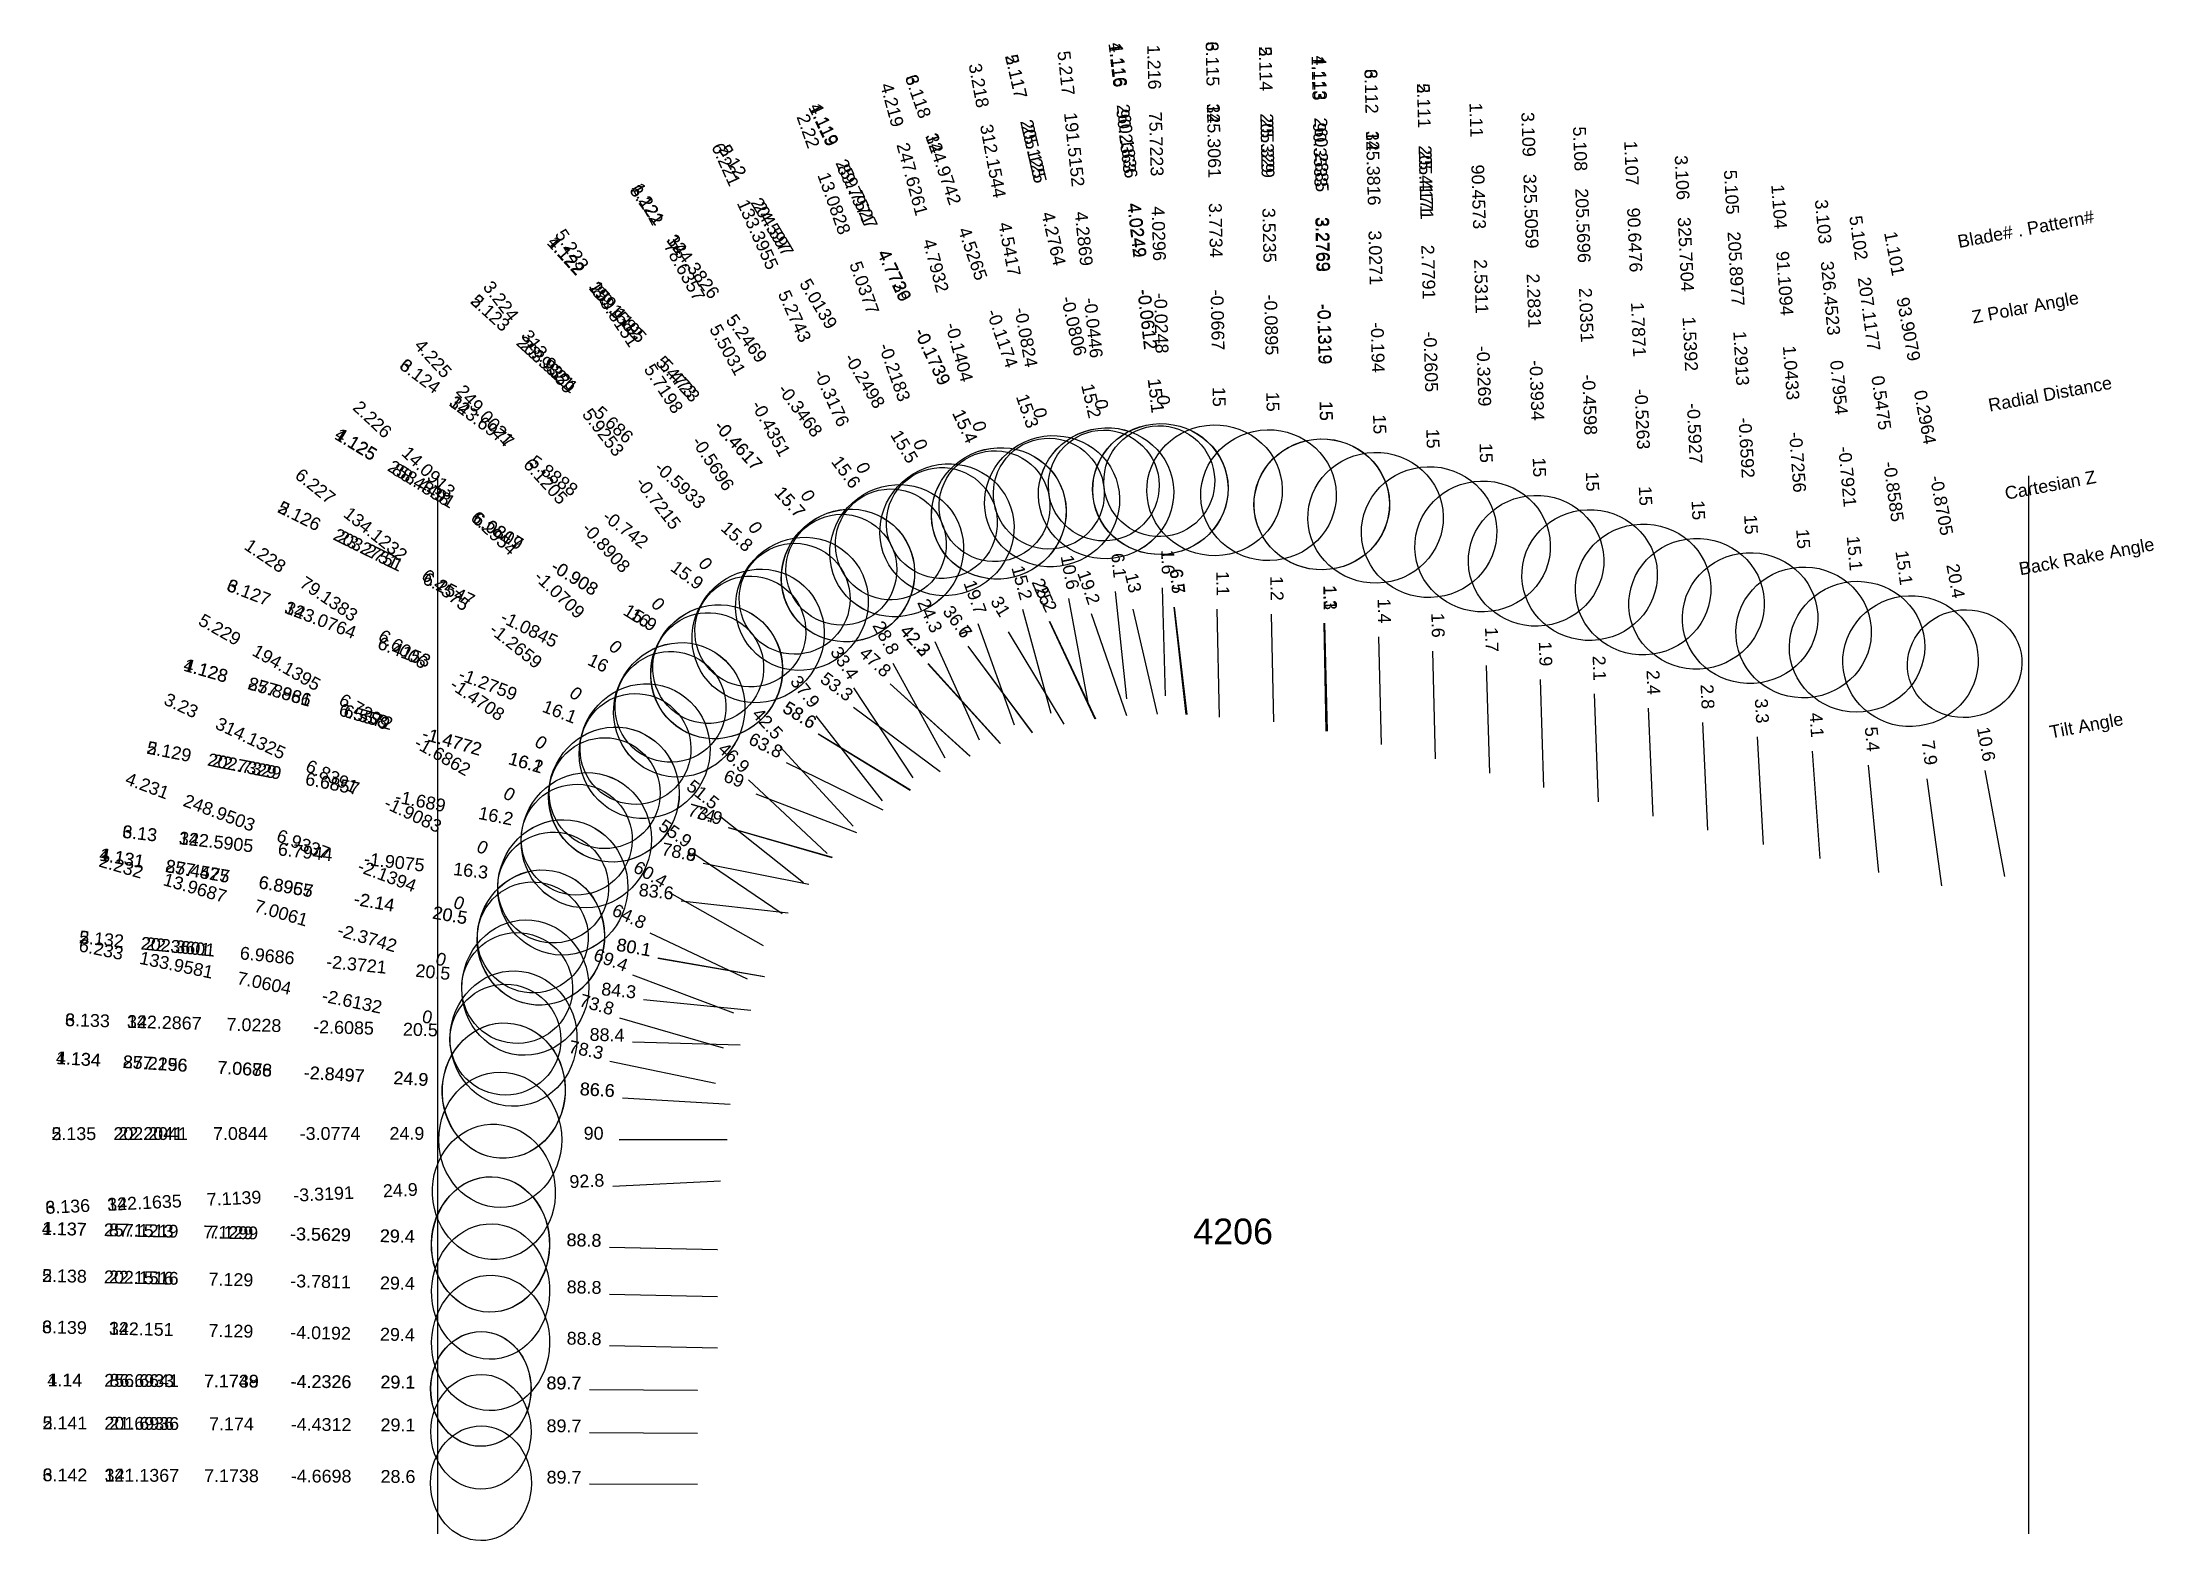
# Model space of a CAD drawing. Header units: inches. Extents: x 26.79 to 36.58, y 13.06 to 20.01.
import ezdxf
from ezdxf.enums import TextEntityAlignment as Align

# ---------------------------------------------------------------- set-up
doc = ezdxf.new("R2010")
doc.units = ezdxf.units.IN
doc.header["$MEASUREMENT"] = 0
for name, color, linetype, true_color in [('Blade_1', 30, 'Continuous', 0xff7f00), ('Blade_2', 7, 'Continuous', 0xcccc00), ('Blade_3', 7, 'Continuous', 0x00cc00), ('Blade_4', 7, 'Continuous', 0x00cccc), ('Blade_5', 7, 'Continuous', 0x0066cc), ('Blade_6', 190, 'Continuous', 0x7f00ff)]:
    doc.layers.add(name, color=color, linetype=linetype, true_color=true_color)
doc.styles.get("Standard").update_dxf_attribs({"font": 'arial.ttf'})

msp = doc.modelspace()

# ---------------------------------------------------------------- linework, layer by layer
for p, q in [((28.625, 18), (28.625, 13.0951)), ((36, 18), (36, 13.0951))]:
    msp.add_line(p, q)
at = {"layer": 'Blade_1'}
for p, q in [((31.9842, 17.4809), (31.9982, 16.9811)), ((31.4616, 17.327), (31.6742, 16.8744)), ((32.0397, 17.391), (32.0977, 16.8944)), ((32.7364, 17.3167), (32.7479, 16.8169)), ((30.7351, 17.1316), (30.976, 16.6934)), ((30.8987, 17.1302), (31.235, 16.7602)), ((33.4853, 17.1218), (33.5002, 16.6221)), ((34.2361, 16.9227), (34.2572, 16.4231)), ((30.39, 16.805), (30.817, 16.5448)), ((34.9965, 16.7243), (35.0325, 16.2256)), ((35.7963, 16.6346), (35.8883, 16.1431)), ((29.9728, 16.3704), (30.4533, 16.2322)), ((29.8089, 16.252), (30.2229, 15.9716)), ((29.6476, 15.7653), (30.1402, 15.6794)), ((29.4827, 15.1176), (29.9819, 15.088)), ((29.4224, 14.4251), (29.9222, 14.4143)), ((29.3295, 13.7644), (29.8295, 13.7614))]:
    msp.add_line(p, q, dxfattribs=at)
for centre, major_axis, ratio in [((31.9758, 17.9388), (0.3119, 0.0364), 0.965592), ((31.9704, 17.9752), (0.2569, 0.0072), 1), ((31.2271, 17.8261), (0.2842, 0.1335), 0.964072), ((32.7237, 17.8681), (0.3139, 0.0072), 0.965907), ((33.4689, 17.6731), (0.3139, 0.0093), 0.965895), ((30.5277, 17.5383), (0.2323, 0.2112), 0.962588), ((30.4969, 17.5649), (0.2252, 0.1238), 1), ((34.2129, 17.4737), (0.3137, 0.0132), 0.965864), ((34.9567, 17.2744), (0.3132, 0.0226), 0.965745), ((29.9191, 17.092), (0.1634, 0.2681), 0.961453), ((35.7036, 17.1295), (0.2615, 0.049), 0.937508), ((29.4428, 16.5228), (0.0868, 0.3018), 0.960516), ((29.3994, 16.5292), (0.1441, 0.2128), 1), ((29.1043, 15.86), (0.0539, 0.3093), 0.93662), ((28.9322, 15.1503), (0.0186, 0.3134), 0.907033), ((28.871, 14.4371), (0.0068, 0.3139), 0.871078), ((28.8261, 13.7674), (0.0016, 0.266), 0.873542)]:
    msp.add_ellipse(centre, major_axis=major_axis, ratio=ratio, dxfattribs=at)
at = {"layer": 'Blade_2'}
for p, q in [((31.8479, 17.3821), (31.9606, 16.895)), ((32.4883, 17.3591), (32.499, 16.8592)), ((31.129, 17.3161), (31.2975, 16.8454)), ((31.2703, 17.2775), (31.5279, 16.849)), ((33.2359, 17.1882), (33.2495, 16.6884)), ((30.7226, 17.0363), (31.093, 16.7004)), ((30.2402, 16.6721), (30.6889, 16.4514)), ((30.0656, 16.5912), (30.4307, 16.2496)), ((29.8554, 16.2044), (30.346, 16.1077)), ((29.5802, 15.5734), (30.0777, 15.5239)), ((29.4687, 15.4878), (29.9489, 15.3483)), ((29.4671, 14.9229), (29.9671, 14.9232)), ((29.4223, 14.207), (29.9222, 14.1961)), ((29.3295, 13.5658), (29.8295, 13.5628))]:
    msp.add_line(p, q, dxfattribs=at)
for centre, major_axis, ratio in [((31.7236, 17.9194), (0.3059, 0.0708), 0.965132), ((32.4765, 17.9105), (0.3139, 0.0067), 0.96591), ((30.9861, 17.7502), (0.2691, 0.1618), 0.963546), ((30.9623, 17.7817), (0.242, 0.0866), 1), ((33.2209, 17.7395), (0.3139, 0.0085), 0.9659), ((30.314, 17.4067), (0.2109, 0.2326), 0.962174), ((29.7453, 16.9155), (0.1386, 0.2818), 0.961123), ((29.7046, 16.9291), (0.1756, 0.1877), 1), ((29.3143, 16.311), (0.0607, 0.3081), 0.960188), ((29.0314, 15.6279), (0.0311, 0.3125), 0.936554), ((28.9939, 15.6258), (0.0717, 0.2468), 1), ((28.9156, 14.9226), (-0.0002, 0.314), 0.907053), ((28.871, 14.2189), (0.0068, 0.3139), 0.871073), ((28.826, 13.5688), (0.0016, 0.266), 0.87354)]:
    msp.add_ellipse(centre, major_axis=major_axis, ratio=ratio, dxfattribs=at)
at = {"layer": 'Blade_3'}
for p, q in [((31.5493, 17.4315), (31.6412, 16.9401)), ((31.6546, 17.3617), (31.8188, 16.8894)), ((32.2376, 17.3819), (32.2476, 16.882)), ((32.9866, 17.2547), (32.999, 16.7548)), ((31.0822, 17.2107), (31.3806, 16.8095)), ((33.7351, 17.0554), (33.7515, 16.5557)), ((30.3784, 16.8883), (30.6856, 16.4938)), ((30.5533, 16.9284), (30.9542, 16.6296)), ((34.4877, 16.8565), (34.5121, 16.3571)), ((35.2566, 16.6589), (35.3036, 16.1611)), ((30.0995, 16.5264), (30.5663, 16.3472)), ((29.7536, 16.0308), (30.2505, 15.9749)), ((29.6083, 15.8811), (30.0607, 15.6683)), ((29.5285, 15.3761), (30.0283, 15.3621)), ((29.4369, 14.708), (29.9363, 14.7326)), ((29.4223, 13.9688), (29.9222, 13.958)), ((29.3297, 13.3279), (29.8297, 13.3255))]:
    msp.add_line(p, q, dxfattribs=at)
for centre, major_axis, ratio in [((31.4735, 17.8826), (0.2966, 0.1031), 0.964615), ((32.2266, 17.9333), (0.3139, 0.0063), 0.965912), ((31.4583, 17.9176), (0.2526, 0.0473), 1), ((32.9729, 17.806), (0.3139, 0.0078), 0.965904), ((30.7531, 17.6532), (0.2519, 0.1874), 0.963045), ((33.7169, 17.6066), (0.3138, 0.0103), 0.965888), ((34.4608, 17.4073), (0.3136, 0.0153), 0.965843), ((30.1112, 17.258), (0.1877, 0.2518), 0.961795), ((30.0747, 17.2785), (0.2028, 0.1579), 1), ((35.2046, 17.2079), (0.3126, 0.0296), 0.965616), ((29.5847, 16.7241), (0.1126, 0.2931), 0.960824), ((29.1609, 16.0917), (0.1094, 0.2325), 1), ((29.2056, 16.0925), (0.0351, 0.312), 0.959883), ((28.9772, 15.3915), (0.0088, 0.3139), 0.936466), ((28.8861, 14.6809), (-0.0154, 0.3136), 0.906985), ((28.871, 13.9808), (0.0068, 0.3139), 0.871081), ((28.8262, 13.3302), (0.0012, 0.266), 0.878105)]:
    msp.add_ellipse(centre, major_axis=major_axis, ratio=ratio, dxfattribs=at)
at = {"layer": 'Blade_4'}
for p, q in [((31.3364, 17.3824), (31.4675, 16.8999)), ((31.4596, 17.3264), (31.6711, 16.8733)), ((32.0374, 17.3908), (32.0938, 16.894)), ((32.7334, 17.3167), (32.7428, 16.8168)), ((30.8971, 17.1295), (31.2327, 16.7588)), ((30.2136, 16.7446), (30.5514, 16.376)), ((30.3889, 16.8044), (30.8155, 16.5436)), ((29.9719, 16.3701), (30.4524, 16.2317)), ((29.6467, 15.765), (30.1393, 15.679)), ((29.5292, 15.6866), (29.9972, 15.5107)), ((29.4819, 15.1175), (29.981, 15.0877)), ((29.4215, 14.4252), (29.9214, 14.4143)), ((29.3287, 13.7644), (29.8287, 13.7614))]:
    msp.add_line(p, q, dxfattribs=at)
for centre, major_axis, ratio in [((31.9751, 17.9388), (0.312, 0.0355), 0.965618), ((31.2264, 17.8261), (0.2845, 0.1328), 0.964159), ((31.2068, 17.8596), (0.248, 0.0674), 1), ((32.7231, 17.8681), (0.3139, 0.0059), 0.965914), ((30.527, 17.5383), (0.2328, 0.2108), 0.962715), ((29.9183, 17.092), (0.1638, 0.2679), 0.961603), ((29.8795, 17.1092), (0.1895, 0.1736), 1), ((29.442, 16.5228), (0.0869, 0.3017), 0.960666), ((29.0663, 15.8606), (0.0904, 0.2406), 1), ((29.1035, 15.86), (0.0541, 0.3093), 0.936815), ((28.9314, 15.1503), (0.0187, 0.3134), 0.907263), ((28.8701, 14.4371), (0.0068, 0.3139), 0.871327), ((28.8252, 13.7674), (0.0016, 0.266), 0.87379)]:
    msp.add_ellipse(centre, major_axis=major_axis, ratio=ratio, dxfattribs=at)
at = {"layer": 'Blade_5'}
for p, q in [((31.7656, 17.4637), (31.8188, 16.9665)), ((31.8477, 17.3821), (31.9603, 16.8949)), ((32.4883, 17.3591), (32.499, 16.8592)), ((31.2704, 17.2776), (31.528, 16.8491)), ((33.2359, 17.1882), (33.2495, 16.6884)), ((30.7225, 17.0362), (31.0929, 16.7004)), ((30.5524, 17.0176), (30.8276, 16.6001)), ((33.9853, 16.9891), (34.0039, 16.4894)), ((34.7409, 16.7902), (34.7701, 16.2911)), ((30.2402, 16.672), (30.6888, 16.4512)), ((35.5278, 16.5952), (35.5961, 16.0999)), ((29.8554, 16.2043), (30.346, 16.1075)), ((29.7, 16.0695), (30.1348, 15.8226)), ((29.5802, 15.5734), (30.0777, 15.5239)), ((29.4671, 14.923), (29.9671, 14.9233)), ((29.4223, 14.2069), (29.9222, 14.1961)), ((29.3295, 13.5658), (29.8295, 13.5629))]:
    msp.add_line(p, q, dxfattribs=at)
for centre, major_axis, ratio in [((31.7236, 17.9194), (0.3059, 0.0707), 0.965135), ((31.7131, 17.9554), (0.2555, 0.0273), 1), ((32.4765, 17.9105), (0.3139, 0.0067), 0.96591), ((30.9861, 17.7502), (0.2691, 0.1618), 0.963543), ((33.2209, 17.7395), (0.3139, 0.0085), 0.9659), ((33.9649, 17.5402), (0.3138, 0.0116), 0.965878), ((30.314, 17.4067), (0.2109, 0.2326), 0.962176), ((30.2802, 17.4304), (0.2146, 0.1415), 1), ((34.7087, 17.3408), (0.3135, 0.0183), 0.965807), ((35.4525, 17.1415), (0.3111, 0.0429), 0.965266), ((29.7453, 16.9155), (0.1386, 0.2817), 0.961132), ((29.3143, 16.311), (0.0608, 0.3081), 0.960196), ((29.2701, 16.3138), (0.1269, 0.2235), 1), ((29.0314, 15.6279), (0.0311, 0.3125), 0.936554), ((28.9156, 14.9226), (-0.0002, 0.314), 0.907041), ((28.871, 14.2189), (0.0068, 0.3139), 0.871076), ((28.826, 13.5688), (0.0016, 0.266), 0.87354)]:
    msp.add_ellipse(centre, major_axis=major_axis, ratio=ratio, dxfattribs=at)
at = {"layer": 'Blade_6'}
for p, q in [((31.6546, 17.3617), (31.8188, 16.8894)), ((32.2376, 17.3819), (32.2476, 16.882)), ((30.9292, 17.2317), (31.1349, 16.776)), ((32.9866, 17.2547), (32.999, 16.7548)), ((31.0823, 17.2108), (31.3808, 16.8097)), ((30.5533, 16.9284), (30.9542, 16.6296)), ((30.0995, 16.5264), (30.5663, 16.3471)), ((29.9295, 16.4263), (30.3208, 16.115)), ((29.7536, 16.0307), (30.2505, 15.9746)), ((29.5285, 15.3761), (30.0283, 15.3621)), ((29.4238, 15.2865), (29.9134, 15.1851)), ((29.4369, 14.708), (29.9363, 14.7326)), ((29.4223, 13.9689), (29.9222, 13.958)), ((29.3297, 13.3279), (29.8297, 13.3255))]:
    msp.add_line(p, q, dxfattribs=at)
for centre, major_axis, ratio in [((31.4735, 17.8826), (0.2966, 0.1031), 0.964615), ((32.2266, 17.9333), (0.3139, 0.0063), 0.965912), ((32.9729, 17.806), (0.3139, 0.0078), 0.965904), ((30.7531, 17.6532), (0.2519, 0.1875), 0.963039), ((30.7257, 17.6824), (0.2342, 0.1058), 1), ((30.1112, 17.258), (0.1877, 0.2518), 0.961795), ((29.5847, 16.7241), (0.1126, 0.2931), 0.960827), ((29.5425, 16.7341), (0.16, 0.2011), 1), ((29.2056, 16.0925), (0.0352, 0.312), 0.959894), ((28.9396, 15.3868), (0.0521, 0.2517), 1), ((28.9772, 15.3915), (0.0088, 0.3139), 0.936466), ((28.8861, 14.6809), (-0.0154, 0.3136), 0.906985), ((28.871, 13.9808), (0.0068, 0.3139), 0.871078), ((28.8262, 13.3302), (0.0012, 0.266), 0.878105)]:
    msp.add_ellipse(centre, major_axis=major_axis, ratio=ratio, dxfattribs=at)

# ---------------------------------------------------------------- texts
for s, height, p in [('Blade# . Pattern#', 0.059375, (35.6716, 19.0855)), ('Z Polar Angle', 0.059375, (35.7371, 18.7354)), ('Radial Distance', 0.059375, (35.8136, 18.3268)), ('Cartesian Z', 0.059375, (35.8901, 17.9183)), ('Back Rake Angle', 0.059375, (35.9557, 17.5681)), ('Tilt Angle', 0.05937, (36.0973, 16.8118))]:
    msp.add_text(s, height=height, rotation=10.60585).set_placement(p, align=Align.MIDDLE_LEFT)
msp.add_text('4206', height=0.11875).set_placement((32.3125, 14.4977), align=Align.MIDDLE_CENTER)
at = {"layer": 'Blade_1'}
for s, height, rotation, p in [('1.116', 0.05937, 276.6578, (31.7466, 19.902)), ('1.216', 0.05937, 271.6, (31.9168, 19.894)), ('1.113', 0.05937, 271.31815, (32.6783, 19.8441)), ('1.119', 0.05937, 295.16656, (30.3866, 19.615)), ('90.2363', 0.05937, 276.6578, (31.7879, 19.5481)), ('75.7223', 0.05937, 271.6, (31.9267, 19.5378)), ('1.11', 0.05937, 271.70603, (33.4101, 19.6487)), ('90.3533', 0.05937, 271.31815, (32.6865, 19.4879)), ('1.107', 0.05937, 272.41553, (34.1296, 19.4484)), ('89.7971', 0.05937, 295.16656, (30.5381, 19.2925)), ('90.4573', 0.05937, 271.70603, (33.4207, 19.2926)), ('1.222', 0.05937, 298.8, (29.5722, 19.247)), ('1.104', 0.05937, 274.13295, (34.8143, 19.2458)), ('4.0242', 0.05937, 276.6578, (31.8361, 19.1353)), ('4.0296', 0.05937, 271.6, (31.9383, 19.1224)), ('3.2763', 0.05937, 271.31815, (32.696, 19.0724)), ('90.6476', 0.05937, 272.41553, (34.1446, 19.0925)), ('1.122', 0.05937, 312.2716, (29.1982, 19.0008)), ('78.6357', 0.05937, 298.8, (29.7438, 18.9348)), ('1.101', 0.05937, 280.60585, (35.3487, 19.0251)), ('4.7729', 0.05937, 295.16656, (30.7148, 18.9164)), ('2.5311', 0.05937, 271.70603, (33.4331, 18.8772)), ('91.1094', 0.05937, 274.13295, (34.8399, 18.8904)), ('89.1582', 0.05937, 312.2716, (29.4379, 18.7372)), ('-0.0612', 0.05937, 276.6578, (31.8843, 18.7225)), ('-0.0248', 0.05937, 271.6, (31.9499, 18.7069)), ('-0.1319', 0.05937, 271.31815, (32.7056, 18.6569)), ('1.7871', 0.05937, 272.41553, (34.1621, 18.6773)), ('93.9079', 0.05937, 280.60585, (35.4142, 18.6749)), ('5.5031', 0.05937, 298.8, (29.944, 18.5706)), ('-0.1739', 0.05937, 295.16656, (30.8915, 18.5402)), ('-0.3269', 0.05937, 271.70603, (33.4454, 18.4618)), ('1.0433', 0.05937, 274.13295, (34.8699, 18.4759)), ('5.4723', 0.05937, 312.2716, (29.7174, 18.4297)), ('15.1', 0.05937, 276.6578, (31.9256, 18.3686)), ('-0.4351', 0.05937, 298.8, (30.1442, 18.2064)), ('15.4', 0.05937, 295.16656, (31.043, 18.2178)), ('0', 0.0594, 271.6, (31.9599, 18.3508)), ('15', 0.05937, 271.31815, (32.7138, 18.3007)), ('-0.5263', 0.05937, 272.41553, (34.1796, 18.262)), ('0.2964', 0.05937, 280.60585, (35.4907, 18.2664)), ('1.125', 0.05937, 328.6399, (28.2313, 18.1206)), ('-0.4617', 0.05937, 312.2716, (29.997, 18.1221)), ('15', 0.05937, 271.70603, (33.456, 18.1057)), ('-0.7256', 0.05937, 274.13295, (34.8998, 18.0613)), ('88.4838', 0.05937, 328.6399, (28.5355, 17.9352)), ('15.7', 0.05937, 312.2716, (30.2366, 17.8585)), ('0', 0.0594, 298.8, (30.3159, 17.8942)), ('15', 0.05937, 272.41553, (34.1946, 17.9061)), ('-0.8705', 0.05937, 280.60585, (35.5672, 17.8578)), ('6.0809', 0.05937, 328.6399, (28.8904, 17.7189)), ('15', 0.05937, 274.13295, (34.9255, 17.706)), ('1.228', 0.05937, 325.9, (27.8099, 17.6053)), ('1.6', 0.05937, 271.6, (31.9809, 17.5996)), ('79.1383', 0.05937, 325.9, (28.1049, 17.4056)), ('-0.908', 0.05937, 328.6399, (29.2453, 17.5026)), ('25.2', 0.05937, 295.16656, (31.4111, 17.4344)), ('6.7', 0.05937, 276.6578, (32.0259, 17.509)), ('20.4', 0.05937, 280.60585, (35.6328, 17.5077)), ('1.3', 0.05937, 271.31815, (32.7337, 17.4355)), ('16', 0.05937, 328.6399, (29.5495, 17.3172)), ('28.8', 0.05937, 298.8, (30.6779, 17.2356)), ('6.6006', 0.05937, 325.9, (28.4491, 17.1726)), ('42.3', 0.05937, 312.2716, (30.8188, 17.2181)), ('1.7', 0.05937, 271.70603, (33.4818, 17.2405)), ('1.128', 0.05937, 343.9573, (27.5433, 17.069)), ('87.8981', 0.05937, 343.9573, (27.8856, 16.9706)), ('-1.4708', 0.05937, 325.9, (28.7932, 16.9396)), ('2.4', 0.05937, 272.41553, (34.2311, 17.0413)), ('6.5572', 0.05937, 343.9573, (28.2851, 16.8557)), ('58.6', 0.05937, 328.6399, (30.2886, 16.8668)), ('4.1', 0.05937, 274.13295, (34.9879, 16.8428)), ('-1.4772', 0.05937, 343.9573, (28.6845, 16.7408)), ('0', 0.0594, 325.9, (29.0882, 16.7399)), ('10.6', 0.05937, 280.60585, (35.7744, 16.7513)), ('16.2', 0.05937, 343.9573, (29.0269, 16.6424)), ('74', 0.05937, 343.9573, (29.8587, 16.4032)), ('55.9', 0.05937, 325.9, (29.7105, 16.3185)), ('1.131', 0.05937, 350.10982, (27.1572, 16.1995)), ('87.4575', 0.05937, 350.10982, (27.5081, 16.1383)), ('6.8957', 0.05937, 350.10982, (27.9176, 16.0669)), ('-2.14', 0.05937, 350.10982, (28.327, 15.9955)), ('20.5', 0.05937, 350.10982, (28.678, 15.9343)), ('80.1', 0.05937, 350.10982, (29.5306, 15.7857)), ('1.134', 0.05937, 356.60194, (26.9592, 15.2675)), ('87.2256', 0.05937, 356.60194, (27.3148, 15.2463)), ('7.0678', 0.05937, 356.60194, (27.7297, 15.2217)), ('-2.8497', 0.05937, 356.60194, (28.1446, 15.1971)), ('24.9', 0.05937, 356.60194, (28.5002, 15.176)), ('86.6', 0.05937, 356.60194, (29.3642, 15.1247)), ('1.137', 0.05937, 358.75833, (26.895, 14.4799)), ('87.1513', 0.05937, 358.75833, (27.2511, 14.4722)), ('7.129', 0.05937, 358.75833, (27.6666, 14.4632)), ('-3.5629', 0.05937, 358.75833, (28.0822, 14.4542)), ('29.4', 0.05937, 358.75833, (28.4383, 14.4465)), ('88.8', 0.05937, 358.75833, (29.3036, 14.4277)), ('1.14', 0.05937, 359.65917, (26.8976, 13.7789)), ('86.6933', 0.05937, 359.65917, (27.2538, 13.7768)), ('7.1739', 0.05937, 359.65917, (27.6695, 13.7743)), ('-4.2326', 0.05937, 359.65917, (28.0851, 13.7718)), ('29.1', 0.05937, 359.65917, (28.4413, 13.7697)), ('89.7', 0.05937, 359.65917, (29.2108, 13.7651))]:
    msp.add_text(s, height=height, rotation=rotation, dxfattribs=at).set_placement(p, align=Align.CENTER)
at = {"layer": 'Blade_2'}
for s, height, rotation, p in [('2.114', 0.05937, 271.22759, (32.4342, 19.8865)), ('2.117', 0.05937, 283.02743, (31.278, 19.845)), ('2.111', 0.05937, 271.55626, (33.1672, 19.7153)), ('2.22', 0.05937, 289.7, (30.3152, 19.5889)), ('25.125', 0.05937, 283.02743, (31.3583, 19.4979)), ('25.329', 0.05937, 271.22759, (32.4418, 19.5304)), ('2.12', 0.05937, 301.01296, (29.9678, 19.4442)), ('25.4171', 0.05937, 271.55626, (33.1769, 19.3592)), ('13.0828', 0.05937, 289.7, (30.4353, 19.2535)), ('24.597', 0.05937, 301.01296, (30.1513, 19.1388)), ('4.2764', 0.05937, 283.02743, (31.452, 19.093)), ('3.5235', 0.05937, 271.22759, (32.4507, 19.1148)), ('5.0377', 0.05937, 289.7, (30.5754, 18.8622)), ('2.7791', 0.05937, 271.55626, (33.1882, 18.9437)), ('5.0139', 0.05937, 301.01296, (30.3655, 18.7826)), ('2.123', 0.05937, 317.80261, (28.8497, 18.7343)), ('-0.0806', 0.05937, 283.02743, (31.5457, 18.6881)), ('-0.0895', 0.05937, 271.22759, (32.4596, 18.6993)), ('23.9321', 0.05937, 317.80261, (29.1136, 18.495)), ('-0.2183', 0.05937, 289.7, (30.7155, 18.4709)), ('-0.2605', 0.05937, 271.55626, (33.1995, 18.5282)), ('-0.2498', 0.05937, 301.01296, (30.5796, 18.4264)), ('15.2', 0.05937, 283.02743, (31.626, 18.341)), ('2.226', 0.05937, 316.9, (28.303, 18.2406)), ('5.686', 0.05937, 317.80261, (29.4216, 18.2158)), ('15', 0.05937, 271.22759, (32.4672, 18.3432)), ('15.5', 0.05937, 301.01296, (30.7632, 18.1211)), ('15', 0.05937, 271.55626, (33.2091, 18.1721)), ('14.0913', 0.05937, 316.9, (28.5632, 17.9972)), ('0', 0.0594, 289.7, (30.8356, 18.1355)), ('-0.5933', 0.05937, 317.80261, (29.7295, 17.9367)), ('2.126', 0.05937, 333.81001, (27.9718, 17.7878)), ('6.2954', 0.05937, 316.9, (28.8666, 17.7132)), ('23.2751', 0.05937, 333.81001, (28.2914, 17.6306)), ('15.8', 0.05937, 317.80261, (29.9934, 17.6974)), ('6.2547', 0.05937, 333.81001, (28.6644, 17.4472)), ('-1.0709', 0.05937, 316.9, (29.1701, 17.4293)), ('13', 0.05937, 283.02743, (31.8211, 17.4978)), ('1.2', 0.05937, 271.22759, (32.4858, 17.4778)), ('19.7', 0.05937, 289.7, (31.0889, 17.4279)), ('31', 0.05937, 301.01296, (31.2091, 17.3793)), ('-1.0845', 0.05937, 333.81001, (29.0373, 17.2637)), ('1.6', 0.05937, 271.55626, (33.2327, 17.3069)), ('0', 0.0594, 316.9, (29.4302, 17.1858)), ('16', 0.05937, 333.81001, (29.357, 17.1065)), ('47.8', 0.05937, 317.80261, (30.6346, 17.116)), ('2.129', 0.05937, 348.85077, (27.3751, 16.6932)), ('46.9', 0.05937, 316.9, (29.9789, 16.6724)), ('63.8', 0.05937, 333.81001, (30.1337, 16.7245)), ('22.7329', 0.05937, 348.85077, (27.7247, 16.6243)), ('6.6857', 0.05937, 348.85077, (28.1324, 16.5439)), ('-1.689', 0.05937, 348.85077, (28.5402, 16.4636)), ('16.2', 0.05937, 348.85077, (28.8898, 16.3947)), ('78.9', 0.05937, 348.85077, (29.7389, 16.2273)), ('2.232', 0.05937, 343.8, (27.1506, 16.1613)), ('13.9687', 0.05937, 343.8, (27.4927, 16.0619)), ('7.0061', 0.05937, 343.8, (27.8918, 15.946)), ('2.132', 0.05937, 354.32476, (27.0646, 15.8234)), ('22.3601', 0.05937, 354.32476, (27.4191, 15.7881)), ('-2.3742', 0.05937, 343.8, (28.2909, 15.83)), ('6.9686', 0.05937, 354.32476, (27.8327, 15.747)), ('-2.3721', 0.05937, 354.32476, (28.2462, 15.7059)), ('0', 0.0594, 343.8, (28.633, 15.7306)), ('20.5', 0.05937, 354.32476, (28.6007, 15.6707)), ('73.8', 0.05937, 343.8, (29.3547, 15.521)), ('84.3', 0.05937, 354.32476, (29.462, 15.5851)), ('2.135', 0.05937, 0.03206, (26.9391, 14.9215)), ('22.2041', 0.05937, 0.03206, (27.2954, 14.9217)), ('7.0844', 0.05937, 0.03206, (27.711, 14.9219)), ('-3.0774', 0.05937, 0.03206, (28.1266, 14.9222)), ('24.9', 0.05937, 0.03206, (28.4829, 14.9224)), ('90', 0.05937, 0.03206, (29.3484, 14.9228)), ('2.138', 0.05937, 358.76025, (26.8949, 14.2617)), ('22.1516', 0.05937, 358.76025, (27.2511, 14.254)), ('7.129', 0.05937, 358.76025, (27.6666, 14.245)), ('-3.7811', 0.05937, 358.76025, (28.0821, 14.236)), ('29.4', 0.05937, 358.76025, (28.4383, 14.2283)), ('88.8', 0.05937, 358.76025, (29.3036, 14.2095)), ('2.141', 0.05937, 359.65917, (26.8976, 13.5803)), ('21.6936', 0.05937, 359.65917, (27.2538, 13.5782)), ('7.174', 0.05937, 359.65917, (27.6694, 13.5757)), ('-4.4312', 0.05937, 359.65917, (28.085, 13.5732)), ('29.1', 0.05937, 359.65917, (28.4413, 13.5711)), ('89.7', 0.05937, 359.65917, (29.2108, 13.5665))]:
    msp.add_text(s, height=height, rotation=rotation, dxfattribs=at).set_placement(p, align=Align.CENTER)
at = {"layer": 'Blade_3'}
for s, height, rotation, p in [('3.115', 0.05937, 271.1422, (32.1872, 19.9094)), ('3.218', 0.05937, 280.6, (31.1052, 19.8043)), ('3.112', 0.05937, 271.42369, (32.9238, 19.7819)), ('3.118', 0.05937, 289.16931, (30.8245, 19.7495)), ('325.3061', 0.05937, 271.1422, (32.1943, 19.5532)), ('3.109', 0.05937, 271.88732, (33.6518, 19.582)), ('324.9742', 0.05937, 289.16931, (30.9415, 19.413)), ('312.1544', 0.05937, 280.6, (31.1707, 19.4542)), ('325.3816', 0.05937, 271.42369, (32.9327, 19.4257)), ('3.106', 0.05937, 272.79818, (34.3643, 19.3814)), ('325.5059', 0.05937, 271.88732, (33.6635, 19.226)), ('3.121', 0.05937, 306.64188, (29.5735, 19.2391)), ('3.7734', 0.05937, 271.1422, (32.2026, 19.1377)), ('325.7504', 0.05937, 272.79818, (34.3817, 19.0256)), ('3.103', 0.05937, 275.40343, (35.0185, 19.1756)), ('324.3826', 0.05937, 306.64188, (29.7861, 18.9533)), ('4.5265', 0.05937, 289.16931, (31.0779, 19.0204)), ('4.5417', 0.05937, 280.6, (31.2472, 19.0456)), ('3.0271', 0.05937, 271.42369, (32.943, 19.0103)), ('326.4523', 0.05937, 275.40343, (35.0521, 18.821)), ('3.224', 0.05937, 307.9, (28.8956, 18.7931)), ('2.2831', 0.05937, 271.88732, (33.6772, 18.8106)), ('-0.0667', 0.05937, 271.1422, (32.2109, 18.7221)), ('5.2469', 0.05937, 306.64188, (30.0341, 18.6198)), ('-0.1174', 0.05937, 289.16931, (31.2144, 18.6279)), ('-0.0824', 0.05937, 280.6, (31.3236, 18.6371)), ('-0.194', 0.05937, 271.42369, (32.9533, 18.5948)), ('1.5392', 0.05937, 272.79818, (34.4019, 18.6105)), ('313.9359', 0.05937, 307.9, (29.1144, 18.512)), ('3.124', 0.05937, 323.29797, (28.5265, 18.4393)), ('-0.3934', 0.05937, 271.88732, (33.6909, 18.3952)), ('0.7954', 0.05937, 275.40343, (35.0912, 18.4072)), ('-0.3468', 0.05937, 306.64188, (30.2822, 18.2863)), ('15', 0.05937, 271.1422, (32.218, 18.366)), ('323.6977', 0.05937, 323.29797, (28.8121, 18.2263)), ('5.9253', 0.05937, 307.9, (29.3697, 18.1841)), ('15.3', 0.05937, 289.16931, (31.3314, 18.2914)), ('0', 0.0594, 280.6, (31.3892, 18.2869)), ('-0.5927', 0.05937, 272.79818, (34.4222, 18.1954)), ('15', 0.05937, 271.42369, (32.9622, 18.2386)), ('-0.7921', 0.05937, 275.40343, (35.1303, 17.9934)), ('5.8888', 0.05937, 323.29797, (29.1453, 17.9779)), ('15.6', 0.05937, 306.64188, (30.4948, 18.0004)), ('15', 0.05937, 271.88732, (33.7026, 18.0391)), ('-0.7215', 0.05937, 307.9, (29.625, 17.8561)), ('-0.742', 0.05937, 323.29797, (29.4786, 17.7295)), ('15', 0.05937, 272.79818, (34.4396, 17.8395)), ('15.1', 0.05937, 275.40343, (35.1639, 17.6387)), ('0', 0.0594, 307.9, (29.8439, 17.575)), ('10.6', 0.05937, 280.6, (31.5274, 17.5483)), ('3.127', 0.05937, 338.9948, (27.7395, 17.4326)), ('15.9', 0.05937, 323.29797, (29.7642, 17.5166)), ('19.2', 0.05937, 289.16931, (31.6156, 17.4738)), ('1.1', 0.05937, 271.1422, (32.2353, 17.5006)), ('1.4', 0.05937, 271.42369, (32.9837, 17.3734)), ('323.0764', 0.05937, 338.9948, (28.0721, 17.3049)), ('36.6', 0.05937, 306.64188, (31.0114, 17.306)), ('6.4153', 0.05937, 338.9948, (28.4601, 17.1559)), ('1.9', 0.05937, 271.88732, (33.7311, 17.1741)), ('-1.2759', 0.05937, 338.9948, (28.8481, 17.0069)), ('37.9', 0.05937, 307.9, (30.3055, 16.982)), ('53.3', 0.05937, 323.29797, (30.4581, 16.9994)), ('2.8', 0.05937, 272.79818, (34.4819, 16.9751)), ('3.23', 0.05937, 334.8, (27.4241, 16.909)), ('16.1', 0.05937, 338.9948, (29.1807, 16.8792)), ('314.1325', 0.05937, 334.8, (27.7464, 16.7573)), ('5.4', 0.05937, 275.40343, (35.2454, 16.7771)), ('6.8391', 0.05937, 334.8, (28.1225, 16.5803)), ('69', 0.05937, 338.9948, (29.9887, 16.569)), ('-1.9083', 0.05937, 334.8, (28.4985, 16.4034)), ('3.13', 0.05937, 353.57625, (27.2415, 16.3136)), ('322.5905', 0.05937, 353.57625, (27.5955, 16.2738)), ('6.7944', 0.05937, 353.57625, (28.0085, 16.2273)), ('-1.9075', 0.05937, 353.57625, (28.4215, 16.1808)), ('0', 0.0594, 334.8, (28.8209, 16.2517)), ('16.3', 0.05937, 353.57625, (28.7755, 16.1409)), ('83.6', 0.05937, 353.57625, (29.6356, 16.0441)), ('64.8', 0.05937, 334.8, (29.5009, 15.9317)), ('3.133', 0.05937, 358.39953, (27.0015, 15.4467)), ('322.2867', 0.05937, 358.39953, (27.3576, 15.4368)), ('7.0228', 0.05937, 358.39953, (27.7731, 15.4251)), ('-2.6085', 0.05937, 358.39953, (28.1885, 15.4135)), ('20.5', 0.05937, 358.39953, (28.5446, 15.4036)), ('88.4', 0.05937, 358.39953, (29.4098, 15.3794)), ('7.1139', 0.05937, 2.81616, (27.6829, 14.6217)), ('-3.3191', 0.05937, 2.81616, (28.098, 14.6421)), ('24.9', 0.05937, 2.81616, (28.4538, 14.6596)), ('92.8', 0.05937, 2.81616, (29.3183, 14.7022)), ('3.136', 0.05937, 2.81616, (26.912, 14.5838)), ('322.1635', 0.05937, 2.81616, (27.2678, 14.6013)), ('3.139', 0.05937, 358.75832, (26.8949, 14.0236)), ('322.151', 0.05937, 358.75832, (27.2511, 14.0159)), ('7.129', 0.05937, 358.75832, (27.6666, 14.0069)), ('-4.0192', 0.05937, 358.75832, (28.0822, 13.9979)), ('29.4', 0.05937, 358.75832, (28.4383, 13.9902)), ('88.8', 0.05937, 358.75832, (29.3036, 13.9714)), ('3.142', 0.05937, 359.73301, (26.8977, 13.3392)), ('321.1367', 0.05937, 359.73301, (27.254, 13.3375)), ('7.1738', 0.05937, 359.73301, (27.6696, 13.3356)), ('-4.6698', 0.05937, 359.73301, (28.0852, 13.3337)), ('28.6', 0.05937, 359.73301, (28.4414, 13.332)), ('89.7', 0.05937, 359.73301, (29.2109, 13.3284))]:
    msp.add_text(s, height=height, rotation=rotation, dxfattribs=at).set_placement(p, align=Align.CENTER)
at = {"layer": 'Blade_4'}
for s, height, rotation, p in [('4.116', 0.05937, 276.4825, (31.752, 19.9027)), ('4.113', 0.05937, 271.07657, (32.686, 19.8443)), ('4.219', 0.05937, 285.2, (30.7035, 19.7119)), ('4.119', 0.05937, 295.02061, (30.3904, 19.6171)), ('260.1836', 0.05937, 276.4825, (31.7922, 19.5487)), ('260.2885', 0.05937, 271.07657, (32.6926, 19.4881)), ('247.6261', 0.05937, 285.2, (30.7969, 19.3682)), ('259.7527', 0.05937, 295.02061, (30.5411, 19.2943)), ('4.0249', 0.05937, 276.4825, (31.8391, 19.1357)), ('3.2769', 0.05937, 271.07657, (32.7005, 19.0725)), ('4.122', 0.05937, 312.15951, (29.2004, 19.0034)), ('4.7932', 0.05937, 285.2, (30.9059, 18.9671)), ('4.7736', 0.05937, 295.02061, (30.7169, 18.9177)), ('259.1195', 0.05937, 312.15951, (29.4395, 18.7394)), ('-0.0612', 0.05937, 276.4825, (31.886, 18.7228)), ('-0.1319', 0.05937, 271.07657, (32.7083, 18.657)), ('-0.1404', 0.05937, 285.2, (31.0149, 18.566)), ('4.225', 0.05937, 312.5, (28.5827, 18.5244)), ('-0.1739', 0.05937, 295.02061, (30.8927, 18.5411)), ('5.473', 0.05937, 312.15951, (29.7184, 18.4313)), ('249.0021', 0.05937, 312.5, (28.8234, 18.2617)), ('15.1', 0.05937, 276.4825, (31.9262, 18.3688)), ('15.4', 0.05937, 295.02061, (31.0434, 18.2182)), ('15', 0.05937, 271.07657, (32.715, 18.3008)), ('4.125', 0.05937, 328.56365, (28.2319, 18.1228)), ('-0.4617', 0.05937, 312.15951, (29.9974, 18.1232)), ('0', 0.0594, 285.2, (31.1083, 18.2222)), ('258.4491', 0.05937, 328.56365, (28.5359, 17.937)), ('6.1205', 0.05937, 312.5, (29.1042, 17.9553)), ('15.7', 0.05937, 312.15951, (30.2365, 17.8591)), ('6.0817', 0.05937, 328.56365, (28.8905, 17.7203)), ('-0.8908', 0.05937, 312.5, (29.3849, 17.6489)), ('-0.908', 0.05937, 328.56365, (29.2451, 17.5035)), ('15.2', 0.05937, 285.2, (31.3053, 17.497)), ('6.5', 0.05937, 276.4825, (32.024, 17.5088)), ('0', 0.0594, 312.5, (29.6256, 17.3862)), ('25', 0.05937, 295.02061, (31.4094, 17.434)), ('1.1', 0.05937, 271.07657, (32.7312, 17.4354)), ('15.9', 0.05937, 328.56365, (29.5491, 17.3177)), ('42.2', 0.05937, 312.15951, (30.8174, 17.2175)), ('4.128', 0.05937, 343.92663, (27.5427, 17.07)), ('257.866', 0.05937, 343.92663, (27.8851, 16.9714)), ('6.558', 0.05937, 343.92663, (28.2844, 16.8563)), ('58.6', 0.05937, 328.56365, (30.2875, 16.8663)), ('42.5', 0.05937, 312.5, (30.1333, 16.8322)), ('-1.4772', 0.05937, 343.92663, (28.6838, 16.7412)), ('16.1', 0.05937, 343.92663, (29.0261, 16.6426)), ('4.231', 0.05937, 339.4, (27.2695, 16.536)), ('248.9503', 0.05937, 339.4, (27.603, 16.4106)), ('73.9', 0.05937, 343.92663, (29.8578, 16.403)), ('6.9337', 0.05937, 339.4, (27.992, 16.2644)), ('4.131', 0.05937, 350.0857, (27.1565, 16.2003)), ('257.427', 0.05937, 350.0857, (27.5074, 16.139)), ('-2.1394', 0.05937, 339.4, (28.3811, 16.1181)), ('6.8965', 0.05937, 350.0857, (27.9168, 16.0674)), ('-2.14', 0.05937, 350.0857, (28.3263, 15.9958)), ('0', 0.0594, 339.4, (28.7146, 15.9928)), ('20.5', 0.05937, 350.0857, (28.6772, 15.9345)), ('80.1', 0.05937, 350.0857, (29.5298, 15.7855)), ('69.4', 0.05937, 339.4, (29.418, 15.7284)), ('4.134', 0.05937, 356.58947, (26.9584, 15.2679)), ('257.196', 0.05937, 356.58947, (27.314, 15.2467)), ('7.0686', 0.05937, 356.58947, (27.7289, 15.222)), ('-2.8497', 0.05937, 356.58947, (28.1438, 15.1972)), ('24.9', 0.05937, 356.58947, (28.4994, 15.176)), ('86.6', 0.05937, 356.58947, (29.3633, 15.1246)), ('4.137', 0.05937, 358.75911, (26.8941, 14.4799)), ('257.1219', 0.05937, 358.75911, (27.2503, 14.4722)), ('7.1299', 0.05937, 358.75911, (27.6658, 14.4632)), ('-3.5629', 0.05937, 358.75911, (28.0813, 14.4542)), ('29.4', 0.05937, 358.75911, (28.4375, 14.4465)), ('88.8', 0.05937, 358.75911, (29.3028, 14.4277)), ('4.14', 0.05937, 359.65886, (26.8967, 13.7789)), ('256.6641', 0.05937, 359.65886, (27.2529, 13.7768)), ('7.1748', 0.05937, 359.65886, (27.6686, 13.7743)), ('-4.2326', 0.05937, 359.65886, (28.0842, 13.7718)), ('29.1', 0.05937, 359.65886, (28.4404, 13.7697)), ('89.7', 0.05937, 359.65886, (29.2099, 13.7651))]:
    msp.add_text(s, height=height, rotation=rotation, dxfattribs=at).set_placement(p, align=Align.CENTER)
at = {"layer": 'Blade_5'}
for s, height, rotation, p in [('5.217', 0.05937, 276.1, (31.5091, 19.864)), ('5.114', 0.05937, 271.22759, (32.4342, 19.8865)), ('5.117', 0.05937, 283.01231, (31.2785, 19.8451)), ('5.111', 0.05937, 271.55626, (33.1672, 19.7153)), ('191.5152', 0.05937, 276.1, (31.547, 19.5098)), ('205.329', 0.05937, 271.22759, (32.4418, 19.5304)), ('205.125', 0.05937, 283.01231, (31.3587, 19.498)), ('5.108', 0.05937, 272.12472, (33.8916, 19.5153)), ('5.12', 0.05937, 301.02014, (29.9676, 19.444)), ('205.4171', 0.05937, 271.55626, (33.1769, 19.3592)), ('5.105', 0.05937, 273.34639, (34.5933, 19.3139)), ('204.597', 0.05937, 301.02014, (30.1512, 19.1387)), ('205.5696', 0.05937, 272.12472, (33.9048, 19.1593)), ('4.2764', 0.05937, 283.01231, (31.4523, 19.0931)), ('4.2869', 0.05937, 276.1, (31.5911, 19.0965)), ('3.5235', 0.05937, 271.22759, (32.4507, 19.1148)), ('5.102', 0.05937, 277.85192, (35.1825, 19.0995)), ('5.223', 0.05937, 303.4, (29.2235, 19.0329)), ('205.8977', 0.05937, 273.34639, (34.6141, 18.9583)), ('2.7791', 0.05937, 271.55626, (33.1882, 18.9437)), ('193.8151', 0.05937, 303.4, (29.4196, 18.7355)), ('5.0139', 0.05937, 301.02014, (30.3654, 18.7825)), ('207.1177', 0.05937, 277.85192, (35.2311, 18.7466)), ('5.123', 0.05937, 317.79922, (28.8498, 18.7344)), ('-0.0806', 0.05937, 283.01231, (31.5459, 18.6881)), ('-0.0446', 0.05937, 276.1, (31.6353, 18.6833)), ('-0.0895', 0.05937, 271.22759, (32.4596, 18.6993)), ('2.0351', 0.05937, 272.12472, (33.9202, 18.744)), ('203.9321', 0.05937, 317.79922, (29.1137, 18.4951)), ('-0.2605', 0.05937, 271.55626, (33.1995, 18.5282)), ('1.2913', 0.05937, 273.34639, (34.6384, 18.5434)), ('5.7198', 0.05937, 303.4, (29.6484, 18.3885)), ('-0.2498', 0.05937, 301.02014, (30.5795, 18.4264)), ('15.2', 0.05937, 283.01231, (31.6261, 18.341)), ('-0.4598', 0.05937, 272.12472, (33.9356, 18.3287)), ('0.5475', 0.05937, 277.85192, (35.2879, 18.3348)), ('5.686', 0.05937, 317.79922, (29.4216, 18.2159)), ('0', 0.0594, 276.1, (31.6732, 18.329)), ('15', 0.05937, 271.22759, (32.4672, 18.3432)), ('15.5', 0.05937, 301.02014, (30.7631, 18.1211)), ('15', 0.05937, 271.55626, (33.2091, 18.1721)), ('-0.6592', 0.05937, 273.34639, (34.6627, 18.1285)), ('-0.5696', 0.05937, 303.4, (29.8772, 18.0415)), ('-0.5933', 0.05937, 317.79922, (29.7295, 17.9367)), ('15', 0.05937, 272.12472, (33.9488, 17.9727)), ('-0.8585', 0.05937, 277.85192, (35.3447, 17.9231)), ('5.126', 0.05937, 333.79728, (27.9719, 17.7882)), ('15', 0.05937, 273.34639, (34.6835, 17.7728)), ('203.2751', 0.05937, 333.79728, (28.2916, 17.6309)), ('15.8', 0.05937, 317.79922, (29.9934, 17.6974)), ('0', 0.0594, 303.4, (30.0733, 17.7441)), ('6.1', 0.05937, 276.1, (31.753, 17.5818)), ('15.1', 0.05937, 277.85192, (35.3934, 17.5702)), ('6.2547', 0.05937, 333.79728, (28.6645, 17.4474)), ('13', 0.05937, 283.01231, (31.821, 17.4978)), ('1.2', 0.05937, 271.22759, (32.4858, 17.4778)), ('31', 0.05937, 301.02014, (31.2092, 17.3793)), ('5.229', 0.05937, 330.4, (27.6011, 17.2619)), ('-1.0845', 0.05937, 333.79728, (29.0374, 17.2639)), ('1.6', 0.05937, 271.55626, (33.2327, 17.3069)), ('194.1395', 0.05937, 330.4, (27.9108, 17.0859)), ('16', 0.05937, 333.79728, (29.3571, 17.1066)), ('33.4', 0.05937, 303.4, (30.487, 17.1167)), ('47.8', 0.05937, 317.79922, (30.6346, 17.116)), ('2.1', 0.05937, 272.12472, (33.9809, 17.1077)), ('6.7299', 0.05937, 330.4, (28.2722, 16.8807)), ('3.3', 0.05937, 273.34639, (34.734, 16.9088)), ('5.129', 0.05937, 348.84184, (27.3752, 16.6935)), ('-1.6862', 0.05937, 330.4, (28.6336, 16.6754)), ('63.8', 0.05937, 333.79728, (30.1336, 16.7244)), ('7.9', 0.05937, 277.85192, (35.5116, 16.7128)), ('202.7329', 0.05937, 348.84184, (27.7247, 16.6245)), ('6.6857', 0.05937, 348.84184, (28.1325, 16.5441)), ('0', 0.0594, 330.4, (28.9434, 16.4994)), ('-1.689', 0.05937, 348.84184, (28.5403, 16.4637)), ('16.2', 0.05937, 348.84184, (28.8898, 16.3947)), ('78.8', 0.05937, 348.84184, (29.7389, 16.2273)), ('60.4', 0.05937, 330.4, (29.5968, 16.1282)), ('5.132', 0.05937, 354.32476, (27.0646, 15.8234)), ('202.3601', 0.05937, 354.32476, (27.4191, 15.7881)), ('6.9686', 0.05937, 354.32476, (27.8327, 15.747)), ('-2.3721', 0.05937, 354.32476, (28.2462, 15.7059)), ('20.5', 0.05937, 354.32476, (28.6007, 15.6707)), ('84.3', 0.05937, 354.32476, (29.462, 15.5851)), ('5.135', 0.05937, 0.0407, (26.9391, 14.9212)), ('202.2041', 0.05937, 0.0407, (27.2954, 14.9214)), ('7.0844', 0.05937, 0.0407, (27.711, 14.9217)), ('-3.0774', 0.05937, 0.0407, (28.1266, 14.922)), ('24.9', 0.05937, 0.0407, (28.4829, 14.9223)), ('90', 0.05937, 0.0407, (29.3484, 14.9229)), ('5.138', 0.05937, 358.75834, (26.8949, 14.2617)), ('202.1516', 0.05937, 358.75834, (27.2511, 14.254)), ('7.129', 0.05937, 358.75834, (27.6666, 14.245)), ('-3.7811', 0.05937, 358.75834, (28.0821, 14.236)), ('29.4', 0.05937, 358.75834, (28.4383, 14.2283)), ('88.8', 0.05937, 358.75834, (29.3036, 14.2095)), ('5.141', 0.05937, 359.65917, (26.8976, 13.5803)), ('201.6936', 0.05937, 359.65917, (27.2538, 13.5782)), ('7.174', 0.05937, 359.65917, (27.6694, 13.5757)), ('-4.4312', 0.05937, 359.65917, (28.085, 13.5732)), ('29.1', 0.05937, 359.65917, (28.4413, 13.5711)), ('89.7', 0.05937, 359.65917, (29.2108, 13.5665))]:
    msp.add_text(s, height=height, rotation=rotation, dxfattribs=at).set_placement(p, align=Align.CENTER)
at = {"layer": 'Blade_6'}
for s, height, rotation, p in [('6.115', 0.05937, 271.1422, (32.1872, 19.9094)), ('6.112', 0.05937, 271.42369, (32.9238, 19.7819)), ('6.118', 0.05937, 289.16931, (30.8245, 19.7495)), ('145.3061', 0.05937, 271.1422, (32.1943, 19.5532)), ('144.9742', 0.05937, 289.16931, (30.9415, 19.413)), ('145.3816', 0.05937, 271.42369, (32.9327, 19.4257)), ('6.221', 0.05937, 294.3, (29.9358, 19.4318)), ('6.121', 0.05937, 306.65597, (29.5731, 19.2388)), ('133.3955', 0.05937, 294.3, (30.0824, 19.1072)), ('3.7734', 0.05937, 271.1422, (32.2026, 19.1377)), ('144.3826', 0.05937, 306.65597, (29.7858, 18.953)), ('4.5265', 0.05937, 289.16931, (31.0779, 19.0204)), ('3.0271', 0.05937, 271.42369, (32.943, 19.0103)), ('5.2743', 0.05937, 294.3, (30.2534, 18.7283)), ('-0.0667', 0.05937, 271.1422, (32.2109, 18.7221)), ('5.2469', 0.05937, 306.65597, (30.0339, 18.6196)), ('-0.1174', 0.05937, 289.16931, (31.2144, 18.6279)), ('-0.194', 0.05937, 271.42369, (32.9533, 18.5948)), ('6.124', 0.05937, 323.29797, (28.5265, 18.4393)), ('-0.3468', 0.05937, 306.65597, (30.282, 18.2862)), ('-0.3176', 0.05937, 294.3, (30.4245, 18.3495)), ('15', 0.05937, 271.1422, (32.218, 18.366)), ('143.6977', 0.05937, 323.29797, (28.8121, 18.2263)), ('15.3', 0.05937, 289.16931, (31.3314, 18.2914)), ('15', 0.05937, 271.42369, (32.9622, 18.2386)), ('6.227', 0.05937, 321.5, (28.0403, 17.929)), ('5.8888', 0.05937, 323.29797, (29.1453, 17.9779)), ('15.6', 0.05937, 306.65597, (30.4947, 18.0004)), ('0', 0.0594, 294.3, (30.5711, 18.0249)), ('134.1232', 0.05937, 321.5, (28.3191, 17.7072)), ('-0.742', 0.05937, 323.29797, (29.4786, 17.7295)), ('6.127', 0.05937, 338.99169, (27.7396, 17.4327)), ('6.4575', 0.05937, 321.5, (28.6443, 17.4485)), ('15.9', 0.05937, 323.29797, (29.7642, 17.5166)), ('19.2', 0.05937, 289.16931, (31.6156, 17.4738)), ('1.1', 0.05937, 271.1422, (32.2353, 17.5006)), ('24.3', 0.05937, 294.3, (30.8803, 17.3399)), ('1.4', 0.05937, 271.42369, (32.9837, 17.3734)), ('143.0764', 0.05937, 338.99169, (28.0721, 17.305)), ('36.7', 0.05937, 306.65597, (31.0114, 17.306)), ('6.4153', 0.05937, 338.99169, (28.4601, 17.156)), ('-1.2659', 0.05937, 321.5, (28.9696, 17.1898)), ('-1.2759', 0.05937, 338.99169, (28.8481, 17.007)), ('53.3', 0.05937, 323.29797, (30.4581, 16.9994)), ('16.1', 0.05937, 338.99169, (29.1807, 16.8792)), ('0', 0.0594, 321.5, (29.2484, 16.968)), ('51.5', 0.05937, 321.5, (29.8365, 16.5002)), ('69', 0.05937, 338.99169, (29.9887, 16.569)), ('6.13', 0.05937, 353.5646, (27.2415, 16.314)), ('142.5905', 0.05937, 353.5646, (27.5955, 16.2741)), ('6.7944', 0.05937, 353.5646, (28.0085, 16.2275)), ('-1.9075', 0.05937, 353.5646, (28.4215, 16.1809)), ('16.3', 0.05937, 353.5646, (28.7756, 16.141)), ('83.6', 0.05937, 353.5646, (29.6356, 16.044)), ('6.233', 0.05937, 348.3, (27.06, 15.776)), ('133.9581', 0.05937, 348.3, (27.4088, 15.7038)), ('7.0604', 0.05937, 348.3, (27.8158, 15.6195)), ('-2.6132', 0.05937, 348.3, (28.2228, 15.5352)), ('6.133', 0.05937, 358.39953, (27.0015, 15.4467)), ('142.2867', 0.05937, 358.39953, (27.3576, 15.4368)), ('7.0228', 0.05937, 358.39953, (27.7731, 15.4251)), ('-2.6085', 0.05937, 358.39953, (28.1885, 15.4135)), ('20.5', 0.05937, 358.39953, (28.5446, 15.4036)), ('0', 0.0594, 348.3, (28.5716, 15.463)), ('78.3', 0.05937, 348.3, (29.3075, 15.3106)), ('88.4', 0.05937, 358.39953, (29.4098, 15.3794)), ('7.1139', 0.05937, 2.81616, (27.6829, 14.6217)), ('-3.3191', 0.05937, 2.81616, (28.098, 14.6421)), ('24.9', 0.05937, 2.81616, (28.4538, 14.6596)), ('92.8', 0.05937, 2.81616, (29.3183, 14.7022)), ('6.136', 0.05937, 2.81616, (26.912, 14.5838)), ('142.1635', 0.05937, 2.81616, (27.2678, 14.6013)), ('6.139', 0.05937, 358.76023, (26.8949, 14.0236)), ('142.151', 0.05937, 358.76023, (27.2511, 14.0159)), ('7.129', 0.05937, 358.76023, (27.6666, 14.0069)), ('-4.0192', 0.05937, 358.76023, (28.0822, 13.9979)), ('29.4', 0.05937, 358.76023, (28.4383, 13.9902)), ('88.8', 0.05937, 358.76023, (29.3036, 13.9714)), ('6.142', 0.05937, 359.73301, (26.8977, 13.3392)), ('141.1367', 0.05937, 359.73301, (27.254, 13.3375)), ('7.1738', 0.05937, 359.73301, (27.6696, 13.3356)), ('-4.6698', 0.05937, 359.73301, (28.0852, 13.3337)), ('28.6', 0.05937, 359.73301, (28.4414, 13.332)), ('89.7', 0.05937, 359.73301, (29.2109, 13.3284))]:
    msp.add_text(s, height=height, rotation=rotation, dxfattribs=at).set_placement(p, align=Align.CENTER)

doc.saveas('drawing.dxf')
